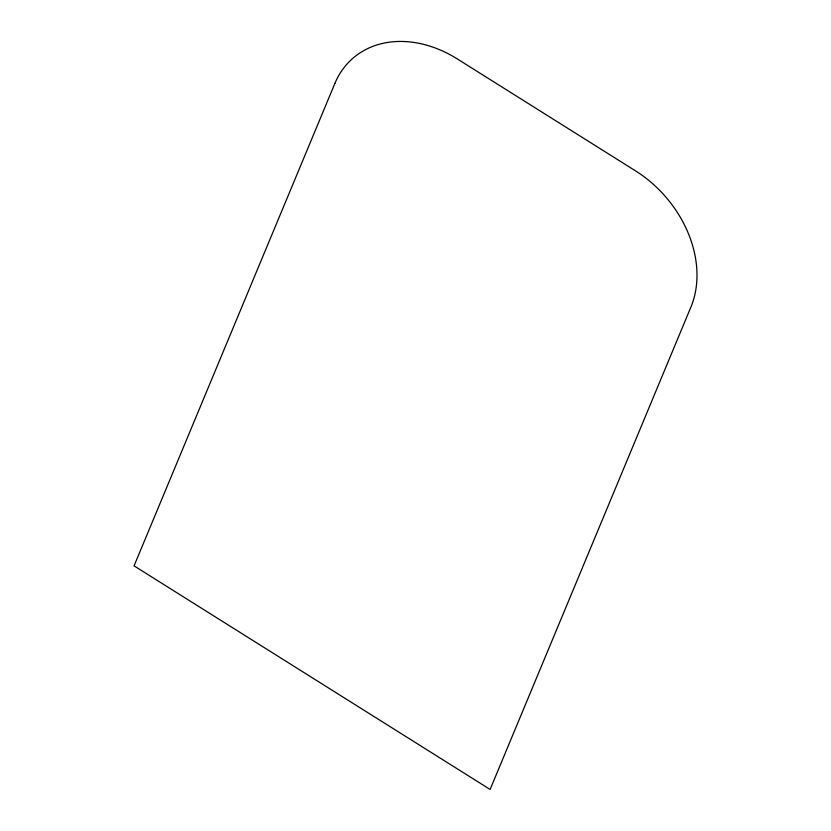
<?xml version="1.0" encoding="UTF-8"?>
<svg xmlns="http://www.w3.org/2000/svg" width="831" height="831" viewBox="0 0 831 831"><rect width="100%" height="100%" fill="white"/><g stroke="black" fill="none" stroke-linecap="round" stroke-linejoin="round"><path stroke-width="1.25" d="M334.862 83.464L134.061 565.859L490.113 789.45L690.914 307.055A107.781 83.754 48.4 0 0 635.362 170.76L457.341 58.959A107.781 83.754 48.4 0 0 334.862 83.464"/></g></svg>
